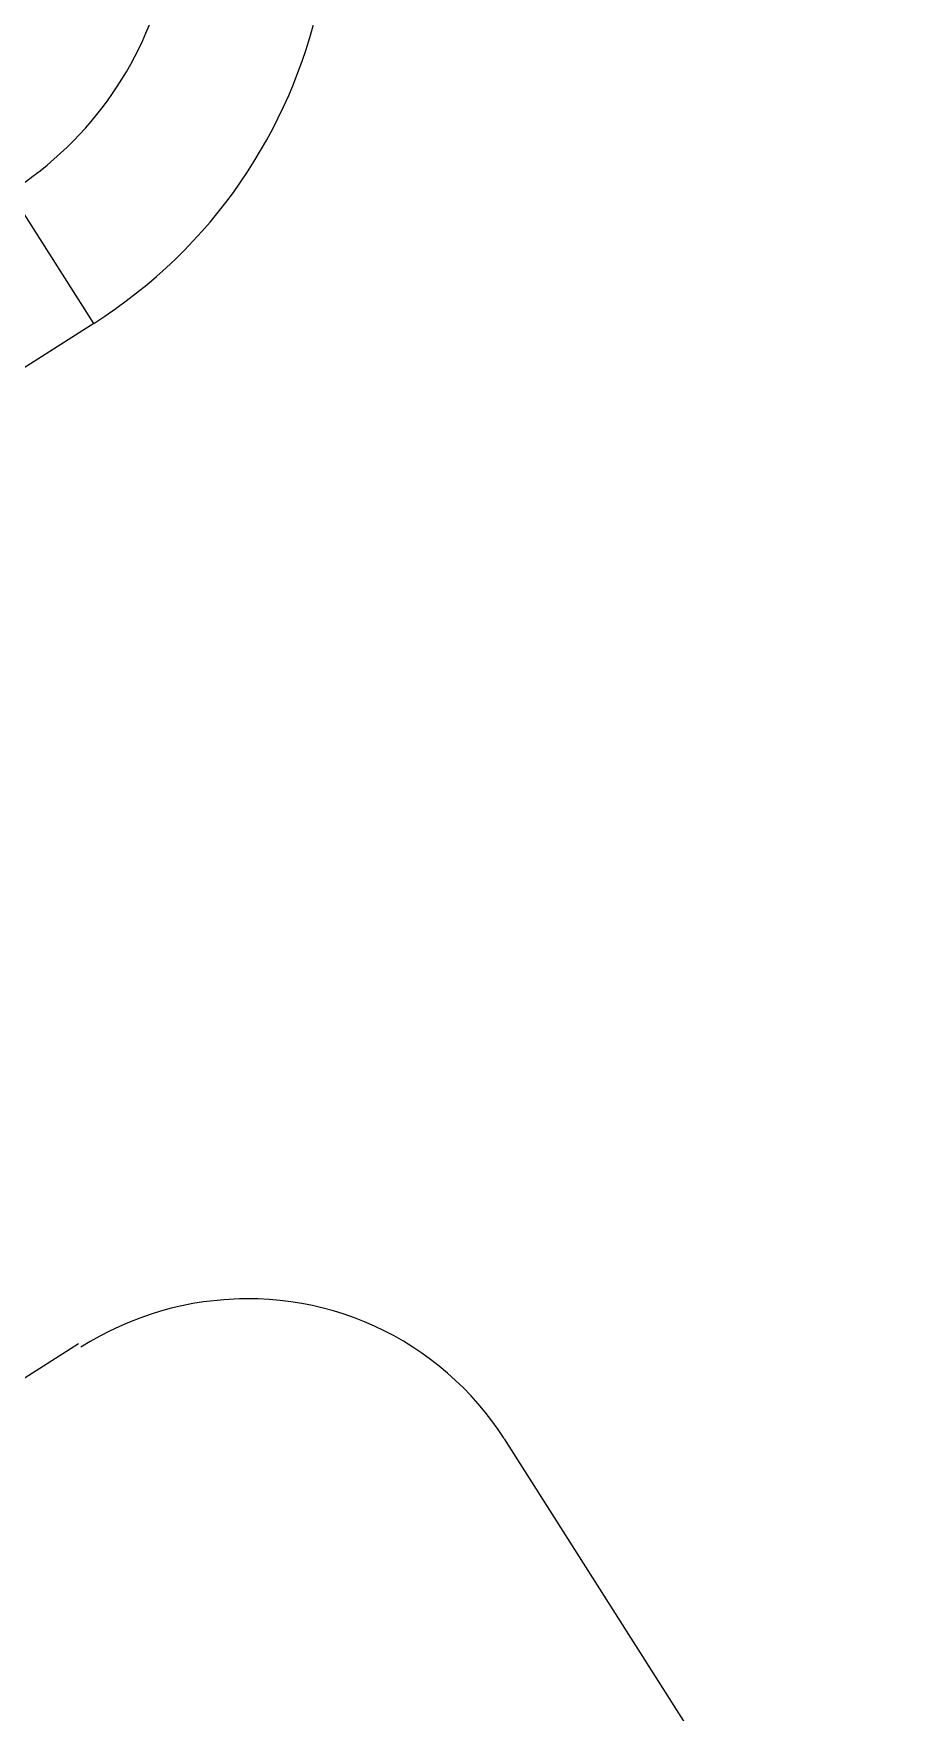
# Model space of a CAD drawing. Header units: millimetres. Extents: x 1145859089 to 1147511753, y -1047484727 to -1047247487.
# Drawn here: x 1146328502.6 to 1146328598.2, y -1047438989.7 to -1047438806.4 of the extents above; entities that cross this region are included whole.
import ezdxf
from ezdxf.xclip import XClip

# ---------------------------------------------------------------- set-up
doc = ezdxf.new("R2010")
doc.units = ezdxf.units.MM
doc.header["$LTSCALE"] = 100
doc.header["$MEASUREMENT"] = 0
doc.header["$XCLIPFRAME"] = 2
doc.linetypes.add('CENTERX2', pattern=[4, 2.5, -0.5, 0.5, -0.5])
doc.linetypes.add('단지배치도$0$CENTER', pattern=[31, 30, -0.5, 0, -0.5])
doc.layers.get('0').update_dxf_attribs({"linetype": 'CONTINUOUS'})
for name, color, linetype in [('L-지중매입', 3, 'CENTERX2'), ('XREF', 135, 'CONTINUOUS'), ('단지배치도$0$W240910', 135, 'CONTINUOUS')]:
    doc.layers.add(name, color=color, linetype=linetype)

# ---------------------------------------------------------------- blocks, each defined once
blk = doc.blocks.new('단지배치도$0$zw$9902')
at = {"layer": '단지배치도$0$W240910', "linetype": 'ByBlock', "ltscale": 20}
for p, q in [((59835.55, -67468.74), (59817.3, -67440.05)), ((59835.55, -67468.74), (59819.31, -67479.07)), ((59844.01, -67576.26), (59842.85, -67576.58)), ((59845.18, -67575.98), (59844.01, -67576.26)), ((59846.35, -67575.75), (59845.18, -67575.98)), ((59847.53, -67575.56), (59846.35, -67575.75)), ((59849.74, -67575.32), (59847.53, -67575.56)), ((59851.45, -67575.23), (59849.74, -67575.32)), ((59853.5, -67575.23), (59851.45, -67575.23)), ((59854.7, -67575.3), (59853.5, -67575.23)), ((59855.89, -67575.4), (59854.7, -67575.3)), ((59857.07, -67575.55), (59855.89, -67575.4)), ((59858.25, -67575.74), (59857.07, -67575.55)), ((59859.42, -67575.97), (59858.25, -67575.74)), ((59860.58, -67576.24), (59859.42, -67575.97)), ((59861.73, -67576.55), (59860.58, -67576.24)), ((59838.36, -67578.24), (59837.28, -67578.76)), ((59839.46, -67577.77), (59838.36, -67578.24)), ((59840.58, -67577.33), (59839.46, -67577.77)), ((59841.71, -67576.93), (59840.58, -67577.33)), ((59842.85, -67576.58), (59841.71, -67576.93)), ((59862.87, -67576.91), (59861.73, -67576.55)), ((59864, -67577.3), (59862.87, -67576.91)), ((59865.11, -67577.74), (59864, -67577.3)), ((59866.2, -67578.21), (59865.11, -67577.74)), ((59867.27, -67578.72), (59866.2, -67578.21)), ((59833.9, -67580.14), (59807.43, -67596.98)), ((59835.17, -67579.9), (59834.14, -67580.52)), ((59836.21, -67579.31), (59835.17, -67579.9)), ((59837.28, -67578.76), (59836.21, -67579.31)), ((59868.33, -67579.27), (59867.27, -67578.72)), ((59869.36, -67579.86), (59868.33, -67579.27)), ((59870.38, -67580.49), (59869.36, -67579.86)), ((59871.36, -67581.15), (59870.38, -67580.49)), ((59872.33, -67581.84), (59871.36, -67581.15)), ((59873.27, -67582.57), (59872.33, -67581.84)), ((59874.18, -67583.34), (59873.27, -67582.57)), ((59875.06, -67584.13), (59874.18, -67583.34)), ((59875.91, -67584.96), (59875.06, -67584.13)), ((59876.74, -67585.81), (59875.91, -67584.96)), ((59877.53, -67586.7), (59876.74, -67585.81)), ((59878.28, -67587.61), (59877.53, -67586.7)), ((59879.01, -67588.54), (59878.28, -67587.61)), ((59879.69, -67589.5), (59879.01, -67588.54)), ((59880.35, -67590.49), (59879.69, -67589.5)), ((59880.36, -67590.51), (59908.24, -67634.33))]:
    blk.add_line(p, q, dxfattribs=at)
at = {"layer": '단지배치도$0$W240910'}
for radius in [11431.38, 11931.38]:
    blk.add_arc((57394.29, -57699.4), radius, 251.62775, 321.418131, dxfattribs=at)
at = {"layer": '단지배치도$0$W240910', "linetype": 'ByBlock', "ltscale": 20}
blk.add_arc((59805.49, -67421.49), 56, 302.4639, 32.4639, dxfattribs=at)
at = {"layer": '단지배치도$0$W240910', "linetype": '단지배치도$0$CENTER', "ltscale": 20}
blk.add_arc((59805.49, -67421.49), 39, 302.4639, 32.4639, dxfattribs=at)
blk = doc.blocks.new('단지배치도')
blk.add_blockref('단지배치도$0$zw$9902', (141034.19, 142437.16))

msp = doc.modelspace()

# ---------------------------------------------------------------- linework, layer by layer
at = {"layer": 'L-지중매입', "ltscale": 2}
msp.add_arc((1146292364.149594, -1047402174.186541, 0), 45716.750817, 303.4822833292, 333.0437788935, dxfattribs=at)

# ---------------------------------------------------------------- block references
at = {"layer": 'XREF'}
ref = msp.add_blockref('단지배치도', (1146127639.433663, -1047513806.462535), dxfattribs=at)
XClip(ref).set_block_clipping_path([(72982.4064819524, 34919.7593965298), (360382.4067475507, 255319.7593436697)])

doc.saveas('drawing.dxf')
